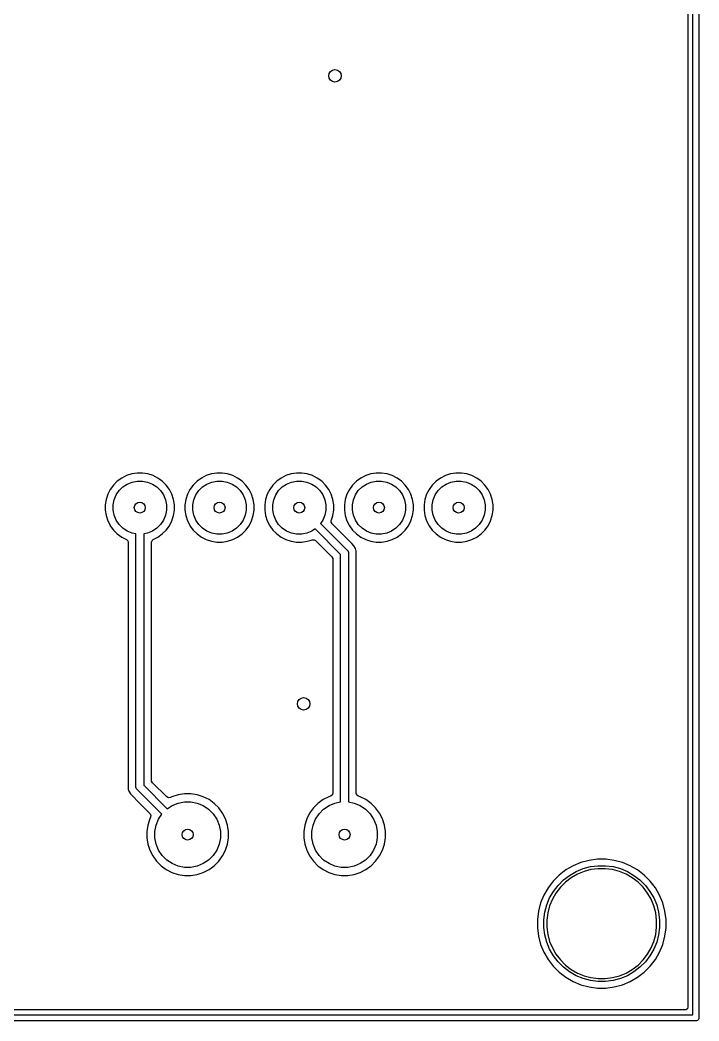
# Model space of a CAD drawing. Extents: x 0 to 130, y -140 to 0.
# Drawn here: x 108.46 to 130.1, y -140.1 to -108.22 of the extents above; entities that cross this region are included whole.
import ezdxf

# ---------------------------------------------------------------- set-up
doc = ezdxf.new("R2010")
doc.units = 0
doc.layers.add('BLACK', color=7, linetype='CONTINUOUS')

msp = doc.modelspace()

# ---------------------------------------------------------------- linework, layer by layer
at = {"layer": 'BLACK', "linetype": 'CONTINUOUS'}
for p, q in [((130.1, 0), (130.1, -140)), ((129.9, -139.9), (129.9, -0.1)), ((129.7495, -0.3495), (129.7495, -139.6505)), ((112.022293, -122.676598), (111.857561, -122.730123)), ((112.022297, -122.676597), (112.022293, -122.676598)), ((112.193386, -122.6495), (112.022297, -122.676597)), ((112.193389, -122.6495), (112.193386, -122.6495)), ((112.366611, -122.6495), (112.193389, -122.6495)), ((112.366614, -122.6495), (112.366611, -122.6495)), ((112.537702, -122.676597), (112.366614, -122.6495)), ((112.537706, -122.676598), (112.537702, -122.676597)), ((112.702438, -122.730123), (112.537706, -122.676598)), ((114.562293, -122.676598), (114.397561, -122.730123)), ((114.562297, -122.676597), (114.562293, -122.676598)), ((114.733386, -122.6495), (114.562297, -122.676597)), ((114.733389, -122.6495), (114.733386, -122.6495)), ((114.906611, -122.6495), (114.733389, -122.6495)), ((114.906614, -122.6495), (114.906611, -122.6495)), ((115.077702, -122.676597), (114.906614, -122.6495)), ((115.077706, -122.676598), (115.077702, -122.676597)), ((115.242438, -122.730123), (115.077706, -122.676598)), ((117.102293, -122.676598), (116.937561, -122.730123)), ((117.102297, -122.676597), (117.102293, -122.676598)), ((117.273386, -122.6495), (117.102297, -122.676597)), ((117.273389, -122.6495), (117.273386, -122.6495)), ((117.446611, -122.6495), (117.273389, -122.6495)), ((117.446614, -122.6495), (117.446611, -122.6495)), ((117.617702, -122.676597), (117.446614, -122.6495)), ((117.617706, -122.676598), (117.617702, -122.676597)), ((117.782438, -122.730123), (117.617706, -122.676598)), ((119.642293, -122.676598), (119.477561, -122.730123)), ((119.642297, -122.676597), (119.642293, -122.676598)), ((119.813386, -122.6495), (119.642297, -122.676597)), ((119.813389, -122.6495), (119.813386, -122.6495)), ((119.986611, -122.6495), (119.813389, -122.6495)), ((119.986614, -122.6495), (119.986611, -122.6495)), ((120.157702, -122.676597), (119.986614, -122.6495)), ((120.157706, -122.676598), (120.157702, -122.676597)), ((120.322438, -122.730123), (120.157706, -122.676598)), ((122.182293, -122.676598), (122.017561, -122.730123)), ((122.182297, -122.676597), (122.182293, -122.676598)), ((122.353386, -122.6495), (122.182297, -122.676597)), ((122.353389, -122.6495), (122.353386, -122.6495)), ((122.526611, -122.6495), (122.353389, -122.6495)), ((122.526614, -122.6495), (122.526611, -122.6495)), ((122.697702, -122.676597), (122.526614, -122.6495)), ((122.697706, -122.676598), (122.697702, -122.676597)), ((122.862438, -122.730123), (122.697706, -122.676598)), ((111.440585, -123.033073), (111.338766, -123.173214)), ((111.563073, -122.910585), (111.440585, -123.033073)), ((111.703214, -122.808766), (111.563073, -122.910585)), ((111.857558, -122.730125), (111.703214, -122.808766)), ((111.740766, -123.092941), (111.879313, -123.000367)), ((111.857561, -122.730123), (111.857558, -122.730125)), ((111.879313, -123.000367), (112.033258, -122.936601)), ((112.033258, -122.936601), (112.196685, -122.904093)), ((112.196685, -122.904093), (112.363315, -122.904093)), ((112.363315, -122.904093), (112.526742, -122.936601)), ((112.526742, -122.936601), (112.680687, -123.000367)), ((112.680687, -123.000367), (112.819234, -123.092941)), ((112.702441, -122.730125), (112.702438, -122.730123)), ((112.856785, -122.808766), (112.702441, -122.730125)), ((112.856787, -122.808767), (112.856785, -122.808766)), ((112.856788, -122.808768), (112.856787, -122.808767)), ((112.996928, -122.910586), (112.856788, -122.808768)), ((113.119414, -123.033072), (112.996928, -122.910586)), ((113.221232, -123.173212), (113.119414, -123.033072)), ((113.980585, -123.033073), (113.878766, -123.173214)), ((114.103073, -122.910585), (113.980585, -123.033073)), ((114.243214, -122.808766), (114.103073, -122.910585)), ((114.397558, -122.730125), (114.243214, -122.808766)), ((114.280766, -123.092941), (114.419313, -123.000367)), ((114.397561, -122.730123), (114.397558, -122.730125)), ((114.419313, -123.000367), (114.573258, -122.936601)), ((114.573258, -122.936601), (114.736685, -122.904093)), ((114.736685, -122.904093), (114.903315, -122.904093)), ((114.903315, -122.904093), (115.066742, -122.936601)), ((115.066742, -122.936601), (115.220687, -123.000367)), ((115.220687, -123.000367), (115.359234, -123.092941)), ((115.242441, -122.730125), (115.242438, -122.730123)), ((115.396785, -122.808766), (115.242441, -122.730125)), ((115.396787, -122.808767), (115.396785, -122.808766)), ((115.396788, -122.808768), (115.396787, -122.808767)), ((115.536928, -122.910586), (115.396788, -122.808768)), ((115.659414, -123.033072), (115.536928, -122.910586)), ((115.761232, -123.173212), (115.659414, -123.033072)), ((116.520585, -123.033073), (116.418766, -123.173214)), ((116.643073, -122.910585), (116.520585, -123.033073)), ((116.783214, -122.808766), (116.643073, -122.910585)), ((116.937558, -122.730125), (116.783214, -122.808766)), ((116.820766, -123.092941), (116.959313, -123.000367)), ((116.937561, -122.730123), (116.937558, -122.730125)), ((116.959313, -123.000367), (117.113258, -122.936601)), ((117.113258, -122.936601), (117.276685, -122.904093)), ((117.276685, -122.904093), (117.443315, -122.904093)), ((117.443315, -122.904093), (117.606742, -122.936601)), ((117.606742, -122.936601), (117.760687, -123.000367)), ((117.760687, -123.000367), (117.899234, -123.092941)), ((117.782441, -122.730125), (117.782438, -122.730123)), ((117.936785, -122.808766), (117.782441, -122.730125)), ((117.936787, -122.808767), (117.936785, -122.808766)), ((117.936788, -122.808768), (117.936787, -122.808767)), ((118.076928, -122.910586), (117.936788, -122.808768)), ((118.199414, -123.033072), (118.076928, -122.910586)), ((118.301232, -123.173212), (118.199414, -123.033072)), ((119.060585, -123.033073), (118.958766, -123.173214)), ((119.183073, -122.910585), (119.060585, -123.033073)), ((119.323214, -122.808766), (119.183073, -122.910585)), ((119.477558, -122.730125), (119.323214, -122.808766)), ((119.360766, -123.092941), (119.499313, -123.000367)), ((119.477561, -122.730123), (119.477558, -122.730125)), ((119.499313, -123.000367), (119.653258, -122.936601)), ((119.653258, -122.936601), (119.816685, -122.904093)), ((119.816685, -122.904093), (119.983315, -122.904093)), ((119.983315, -122.904093), (120.146742, -122.936601)), ((120.146742, -122.936601), (120.300687, -123.000367)), ((120.300687, -123.000367), (120.439234, -123.092941)), ((120.322441, -122.730125), (120.322438, -122.730123)), ((120.476785, -122.808766), (120.322441, -122.730125)), ((120.476787, -122.808767), (120.476785, -122.808766)), ((120.476788, -122.808768), (120.476787, -122.808767)), ((120.616928, -122.910586), (120.476788, -122.808768)), ((120.739414, -123.033072), (120.616928, -122.910586)), ((120.841232, -123.173212), (120.739414, -123.033072)), ((121.600585, -123.033073), (121.498766, -123.173214)), ((121.723073, -122.910585), (121.600585, -123.033073)), ((121.863214, -122.808766), (121.723073, -122.910585)), ((122.017558, -122.730125), (121.863214, -122.808766)), ((121.900766, -123.092941), (122.039313, -123.000367)), ((122.017561, -122.730123), (122.017558, -122.730125)), ((122.039313, -123.000367), (122.193258, -122.936601)), ((122.193258, -122.936601), (122.356685, -122.904093)), ((122.356685, -122.904093), (122.523315, -122.904093)), ((122.523315, -122.904093), (122.686742, -122.936601)), ((122.686742, -122.936601), (122.840687, -123.000367)), ((122.840687, -123.000367), (122.979234, -123.092941)), ((122.862441, -122.730125), (122.862438, -122.730123)), ((123.016785, -122.808766), (122.862441, -122.730125)), ((123.016787, -122.808767), (123.016785, -122.808766)), ((123.016788, -122.808768), (123.016787, -122.808767)), ((123.156928, -122.910586), (123.016788, -122.808768)), ((123.279414, -123.033072), (123.156928, -122.910586)), ((123.381232, -123.173212), (123.279414, -123.033072)), ((111.260123, -123.327561), (111.206598, -123.492293)), ((111.260125, -123.327558), (111.260123, -123.327561)), ((111.338766, -123.173214), (111.260125, -123.327558)), ((111.466601, -123.503258), (111.530367, -123.349313)), ((111.530367, -123.349313), (111.622941, -123.210766)), ((111.622941, -123.210766), (111.740766, -123.092941)), ((112.819234, -123.092941), (112.937059, -123.210766)), ((112.937059, -123.210766), (113.029633, -123.349313)), ((113.029633, -123.349313), (113.093399, -123.503258)), ((113.299873, -123.327555), (113.221232, -123.173212)), ((113.299873, -123.327557), (113.299873, -123.327555)), ((113.299874, -123.327558), (113.299873, -123.327557)), ((113.299876, -123.327561), (113.299874, -123.327558)), ((113.353401, -123.492293), (113.299876, -123.327561)), ((113.800123, -123.327561), (113.746598, -123.492293)), ((113.800125, -123.327558), (113.800123, -123.327561)), ((113.878766, -123.173214), (113.800125, -123.327558)), ((114.006601, -123.503258), (114.070367, -123.349313)), ((114.070367, -123.349313), (114.162941, -123.210766)), ((114.162941, -123.210766), (114.280766, -123.092941)), ((115.359234, -123.092941), (115.477059, -123.210766)), ((115.477059, -123.210766), (115.569633, -123.349313)), ((115.569633, -123.349313), (115.633399, -123.503258)), ((115.839873, -123.327555), (115.761232, -123.173212)), ((115.839873, -123.327557), (115.839873, -123.327555)), ((115.839874, -123.327558), (115.839873, -123.327557)), ((115.839876, -123.327561), (115.839874, -123.327558)), ((115.893401, -123.492293), (115.839876, -123.327561)), ((116.340123, -123.327561), (116.286598, -123.492293)), ((116.340125, -123.327558), (116.340123, -123.327561)), ((116.418766, -123.173214), (116.340125, -123.327558)), ((116.546601, -123.503258), (116.610367, -123.349313)), ((116.610367, -123.349313), (116.702941, -123.210766)), ((116.702941, -123.210766), (116.820766, -123.092941)), ((117.899234, -123.092941), (118.017059, -123.210766)), ((118.017059, -123.210766), (118.109633, -123.349313)), ((118.109633, -123.349313), (118.173399, -123.503258)), ((118.379873, -123.327555), (118.301232, -123.173212)), ((118.379873, -123.327557), (118.379873, -123.327555)), ((118.379874, -123.327558), (118.379873, -123.327557)), ((118.379876, -123.327561), (118.379874, -123.327558)), ((118.433401, -123.492293), (118.379876, -123.327561)), ((118.880123, -123.327561), (118.826598, -123.492293)), ((118.880125, -123.327558), (118.880123, -123.327561)), ((118.958766, -123.173214), (118.880125, -123.327558)), ((119.086601, -123.503258), (119.150367, -123.349313)), ((119.150367, -123.349313), (119.242941, -123.210766)), ((119.242941, -123.210766), (119.360766, -123.092941)), ((120.439234, -123.092941), (120.557059, -123.210766)), ((120.557059, -123.210766), (120.649633, -123.349313)), ((120.649633, -123.349313), (120.713399, -123.503258)), ((120.919873, -123.327555), (120.841232, -123.173212)), ((120.919873, -123.327557), (120.919873, -123.327555)), ((120.919874, -123.327558), (120.919873, -123.327557)), ((120.919876, -123.327561), (120.919874, -123.327558)), ((120.973401, -123.492293), (120.919876, -123.327561)), ((121.420123, -123.327561), (121.366598, -123.492293)), ((121.420125, -123.327558), (121.420123, -123.327561)), ((121.498766, -123.173214), (121.420125, -123.327558)), ((121.626601, -123.503258), (121.690367, -123.349313)), ((121.690367, -123.349313), (121.782941, -123.210766)), ((121.782941, -123.210766), (121.900766, -123.092941)), ((122.979234, -123.092941), (123.097059, -123.210766)), ((123.097059, -123.210766), (123.189633, -123.349313)), ((123.189633, -123.349313), (123.253399, -123.503258)), ((123.459873, -123.327555), (123.381232, -123.173212)), ((123.459873, -123.327557), (123.459873, -123.327555)), ((123.459874, -123.327558), (123.459873, -123.327557)), ((123.459876, -123.327561), (123.459874, -123.327558)), ((123.513401, -123.492293), (123.459876, -123.327561)), ((111.206597, -123.492297), (111.1795, -123.663385)), ((111.1795, -123.663385), (111.1795, -123.836614)), ((111.206598, -123.492293), (111.206597, -123.492297)), ((111.434093, -123.666685), (111.466601, -123.503258)), ((111.434093, -123.833315), (111.434093, -123.666685)), ((113.093399, -123.503258), (113.125907, -123.666685)), ((113.125907, -123.666685), (113.125907, -123.833315)), ((113.353402, -123.492297), (113.353401, -123.492293)), ((113.3805, -123.663385), (113.353402, -123.492297)), ((113.3805, -123.836614), (113.3805, -123.663385)), ((113.746597, -123.492297), (113.7195, -123.663385)), ((113.7195, -123.663385), (113.7195, -123.836614)), ((113.746598, -123.492293), (113.746597, -123.492297)), ((113.974093, -123.666685), (114.006601, -123.503258)), ((113.974093, -123.833315), (113.974093, -123.666685)), ((115.633399, -123.503258), (115.665907, -123.666685)), ((115.665907, -123.666685), (115.665907, -123.833315)), ((115.893402, -123.492297), (115.893401, -123.492293)), ((115.9205, -123.663385), (115.893402, -123.492297)), ((115.9205, -123.836614), (115.9205, -123.663385)), ((116.286597, -123.492297), (116.2595, -123.663385)), ((116.2595, -123.663385), (116.2595, -123.836614)), ((116.286598, -123.492293), (116.286597, -123.492297)), ((116.514093, -123.666685), (116.546601, -123.503258)), ((116.514093, -123.833315), (116.514093, -123.666685)), ((118.173399, -123.503258), (118.205907, -123.666685)), ((118.205907, -123.666685), (118.205907, -123.833315)), ((118.433402, -123.492297), (118.433401, -123.492293)), ((118.4605, -123.663385), (118.433402, -123.492297)), ((118.4605, -123.836614), (118.4605, -123.663385)), ((118.826597, -123.492297), (118.7995, -123.663385)), ((118.7995, -123.663385), (118.7995, -123.836614)), ((118.826598, -123.492293), (118.826597, -123.492297)), ((119.054093, -123.666685), (119.086601, -123.503258)), ((119.054093, -123.833315), (119.054093, -123.666685)), ((120.713399, -123.503258), (120.745907, -123.666685)), ((120.745907, -123.666685), (120.745907, -123.833315)), ((120.973402, -123.492297), (120.973401, -123.492293)), ((121.0005, -123.663385), (120.973402, -123.492297)), ((121.0005, -123.836614), (121.0005, -123.663385)), ((121.366597, -123.492297), (121.3395, -123.663385)), ((121.3395, -123.663385), (121.3395, -123.836614)), ((121.366598, -123.492293), (121.366597, -123.492297)), ((121.594093, -123.666685), (121.626601, -123.503258)), ((121.594093, -123.833315), (121.594093, -123.666685)), ((123.253399, -123.503258), (123.285907, -123.666685)), ((123.285907, -123.666685), (123.285907, -123.833315)), ((123.513402, -123.492297), (123.513401, -123.492293)), ((123.5405, -123.663385), (123.513402, -123.492297)), ((123.5405, -123.836614), (123.5405, -123.663385)), ((111.1795, -123.836614), (111.206597, -124.007702)), ((111.466601, -123.996742), (111.434093, -123.833315)), ((111.530367, -124.150687), (111.466601, -123.996742)), ((113.093399, -123.996742), (113.029633, -124.150687)), ((113.125907, -123.833315), (113.093399, -123.996742)), ((113.353402, -124.007702), (113.3805, -123.836614)), ((113.7195, -123.836614), (113.746597, -124.007702)), ((114.006601, -123.996742), (113.974093, -123.833315)), ((114.070367, -124.150687), (114.006601, -123.996742)), ((115.633399, -123.996742), (115.569633, -124.150687)), ((115.665907, -123.833315), (115.633399, -123.996742)), ((115.893402, -124.007702), (115.9205, -123.836614)), ((116.2595, -123.836614), (116.286597, -124.007702)), ((116.546601, -123.996742), (116.514093, -123.833315)), ((116.610367, -124.150687), (116.546601, -123.996742)), ((118.173399, -123.996742), (118.109633, -124.150687)), ((118.205907, -123.833315), (118.173399, -123.996742)), ((118.433402, -124.007702), (118.4605, -123.836614)), ((118.7995, -123.836614), (118.826597, -124.007702)), ((119.086601, -123.996742), (119.054093, -123.833315)), ((119.150367, -124.150687), (119.086601, -123.996742)), ((120.713399, -123.996742), (120.649633, -124.150687)), ((120.745907, -123.833315), (120.713399, -123.996742)), ((120.973402, -124.007702), (121.0005, -123.836614)), ((121.3395, -123.836614), (121.366597, -124.007702)), ((121.626601, -123.996742), (121.594093, -123.833315)), ((121.690367, -124.150687), (121.626601, -123.996742)), ((123.253399, -123.996742), (123.189633, -124.150687)), ((123.285907, -123.833315), (123.253399, -123.996742)), ((123.513402, -124.007702), (123.5405, -123.836614)), ((111.206597, -124.007702), (111.206598, -124.007706)), ((111.206598, -124.007706), (111.260123, -124.172438)), ((111.260123, -124.172438), (111.260125, -124.172441)), ((111.260125, -124.172441), (111.332779, -124.315035)), ((111.332779, -124.315035), (111.338768, -124.326788)), ((111.622941, -124.289234), (111.530367, -124.150687)), ((111.740766, -124.407059), (111.622941, -124.289234)), ((112.937059, -124.289234), (112.819234, -124.407059)), ((113.029633, -124.150687), (112.937059, -124.289234)), ((113.221232, -124.326788), (113.299873, -124.172445)), ((113.299873, -124.172445), (113.299874, -124.17244)), ((113.299874, -124.17244), (113.299876, -124.172438)), ((113.299876, -124.172438), (113.353401, -124.007706)), ((113.353401, -124.007706), (113.353402, -124.007702)), ((113.746597, -124.007702), (113.746598, -124.007706)), ((113.746598, -124.007706), (113.800123, -124.172438)), ((113.800123, -124.172438), (113.800125, -124.172441)), ((113.800125, -124.172441), (113.872779, -124.315035)), ((113.872779, -124.315035), (113.878768, -124.326788)), ((114.162941, -124.289234), (114.070367, -124.150687)), ((114.280766, -124.407059), (114.162941, -124.289234)), ((115.477059, -124.289234), (115.359234, -124.407059)), ((115.569633, -124.150687), (115.477059, -124.289234)), ((115.761232, -124.326788), (115.839873, -124.172445)), ((115.839873, -124.172445), (115.839874, -124.17244)), ((115.839874, -124.17244), (115.839876, -124.172438)), ((115.839876, -124.172438), (115.893401, -124.007706)), ((115.893401, -124.007706), (115.893402, -124.007702)), ((116.286597, -124.007702), (116.286598, -124.007706)), ((116.286598, -124.007706), (116.340123, -124.172438)), ((116.340123, -124.172438), (116.340125, -124.172441)), ((116.340125, -124.172441), (116.412779, -124.315035)), ((116.412779, -124.315035), (116.418768, -124.326788)), ((116.702941, -124.289234), (116.610367, -124.150687)), ((116.820766, -124.407059), (116.702941, -124.289234)), ((118.109633, -124.150687), (118.040671, -124.253895)), ((118.040671, -124.253895), (118.892388, -125.105611)), ((118.378712, -124.210935), (118.382339, -124.164854)), ((118.406489, -124.265452), (118.378712, -124.210935)), ((118.382339, -124.164854), (118.390677, -124.139195)), ((118.390677, -124.139195), (118.431424, -124.013788)), ((119.034562, -124.893525), (118.406489, -124.265452)), ((118.431424, -124.013788), (118.433402, -124.007702)), ((118.826597, -124.007702), (118.826598, -124.007706)), ((118.826598, -124.007706), (118.880123, -124.172438)), ((118.880123, -124.172438), (118.880125, -124.172441)), ((118.880125, -124.172441), (118.952779, -124.315035)), ((118.952779, -124.315035), (118.958768, -124.326788)), ((119.242941, -124.289234), (119.150367, -124.150687)), ((119.360766, -124.407059), (119.242941, -124.289234)), ((120.557059, -124.289234), (120.439234, -124.407059)), ((120.649633, -124.150687), (120.557059, -124.289234)), ((120.841232, -124.326788), (120.919873, -124.172445)), ((120.919873, -124.172445), (120.919874, -124.17244)), ((120.919874, -124.17244), (120.919876, -124.172438)), ((120.919876, -124.172438), (120.973401, -124.007706)), ((120.973401, -124.007706), (120.973402, -124.007702)), ((121.366597, -124.007702), (121.366598, -124.007706)), ((121.366598, -124.007706), (121.420123, -124.172438)), ((121.420123, -124.172438), (121.420125, -124.172441)), ((121.420125, -124.172441), (121.492779, -124.315035)), ((121.492779, -124.315035), (121.498768, -124.326788)), ((121.782941, -124.289234), (121.690367, -124.150687)), ((121.900766, -124.407059), (121.782941, -124.289234)), ((123.097059, -124.289234), (122.979234, -124.407059)), ((123.189633, -124.150687), (123.097059, -124.289234)), ((123.381232, -124.326788), (123.459873, -124.172445)), ((123.459873, -124.172445), (123.459874, -124.17244)), ((123.459874, -124.17244), (123.459876, -124.172438)), ((123.459876, -124.172438), (123.513401, -124.007706)), ((123.513401, -124.007706), (123.513402, -124.007702)), ((111.338768, -124.326788), (111.440586, -124.466928)), ((111.440586, -124.466928), (111.563072, -124.589414)), ((111.563072, -124.589414), (111.630442, -124.638361)), ((111.879313, -124.499633), (111.740766, -124.407059)), ((112.033258, -124.563399), (111.879313, -124.499633)), ((112.155, -124.587615), (112.033258, -124.563399)), ((112.155, -132.64), (112.155, -124.587615)), ((112.526742, -124.563399), (112.405, -124.587615)), ((112.405, -124.587615), (112.405, -132.588223)), ((112.680687, -124.499633), (112.526742, -124.563399)), ((112.819234, -124.407059), (112.680687, -124.499633)), ((112.856788, -124.691232), (112.996928, -124.589414)), ((112.996928, -124.589414), (113.119414, -124.466928)), ((113.119414, -124.466928), (113.221232, -124.326788)), ((113.878768, -124.326788), (113.980586, -124.466928)), ((113.980586, -124.466928), (114.103072, -124.589414)), ((114.103072, -124.589414), (114.243212, -124.691232)), ((114.419313, -124.499633), (114.280766, -124.407059)), ((114.573258, -124.563399), (114.419313, -124.499633)), ((114.736685, -124.595907), (114.573258, -124.563399)), ((114.903315, -124.595907), (114.736685, -124.595907)), ((115.066742, -124.563399), (114.903315, -124.595907)), ((115.220687, -124.499633), (115.066742, -124.563399)), ((115.359234, -124.407059), (115.220687, -124.499633)), ((115.396788, -124.691232), (115.536928, -124.589414)), ((115.536928, -124.589414), (115.659414, -124.466928)), ((115.659414, -124.466928), (115.761232, -124.326788)), ((116.418768, -124.326788), (116.520586, -124.466928)), ((116.520586, -124.466928), (116.643072, -124.589414)), ((116.643072, -124.589414), (116.783212, -124.691232)), ((116.959313, -124.499633), (116.820766, -124.407059)), ((117.113258, -124.563399), (116.959313, -124.499633)), ((117.276685, -124.595907), (117.113258, -124.563399)), ((117.443315, -124.595907), (117.276685, -124.595907)), ((117.606742, -124.563399), (117.443315, -124.595907)), ((117.760687, -124.499633), (117.606742, -124.563399)), ((117.863895, -124.430671), (117.760687, -124.499633)), ((118.679, -125.245776), (117.863895, -124.430671)), ((118.958768, -124.326788), (119.060586, -124.466928)), ((119.060586, -124.466928), (119.183072, -124.589414)), ((119.183072, -124.589414), (119.323212, -124.691232)), ((119.499313, -124.499633), (119.360766, -124.407059)), ((119.653258, -124.563399), (119.499313, -124.499633)), ((119.816685, -124.595907), (119.653258, -124.563399)), ((119.983315, -124.595907), (119.816685, -124.595907)), ((120.146742, -124.563399), (119.983315, -124.595907)), ((120.300687, -124.499633), (120.146742, -124.563399)), ((120.439234, -124.407059), (120.300687, -124.499633)), ((120.476788, -124.691232), (120.616928, -124.589414)), ((120.616928, -124.589414), (120.739414, -124.466928)), ((120.739414, -124.466928), (120.841232, -124.326788)), ((121.498768, -124.326788), (121.600586, -124.466928)), ((121.600586, -124.466928), (121.723072, -124.589414)), ((121.723072, -124.589414), (121.863212, -124.691232)), ((122.039313, -124.499633), (121.900766, -124.407059)), ((122.193258, -124.563399), (122.039313, -124.499633)), ((122.356685, -124.595907), (122.193258, -124.563399)), ((122.523315, -124.595907), (122.356685, -124.595907)), ((122.686742, -124.563399), (122.523315, -124.595907)), ((122.840687, -124.499633), (122.686742, -124.563399)), ((122.979234, -124.407059), (122.840687, -124.499633)), ((123.016788, -124.691232), (123.156928, -124.589414)), ((123.156928, -124.589414), (123.279414, -124.466928)), ((123.279414, -124.466928), (123.381232, -124.326788)), ((111.630442, -124.638361), (111.703213, -124.691233)), ((111.703213, -124.691233), (111.793916, -124.737447)), ((111.793916, -124.737447), (111.850445, -124.76625)), ((111.850445, -124.76625), (111.893709, -124.809514)), ((111.893709, -124.809514), (111.9045, -124.85446)), ((111.9045, -124.85446), (111.9045, -132.689435)), ((112.6555, -124.85446), (112.674407, -124.796269)), ((112.6555, -132.443455), (112.6555, -124.85446)), ((112.674407, -124.796269), (112.709554, -124.76625)), ((112.709554, -124.76625), (112.856788, -124.691232)), ((114.243212, -124.691232), (114.397555, -124.769873)), ((114.397555, -124.769873), (114.397557, -124.769873)), ((114.397557, -124.769873), (114.397558, -124.769874)), ((114.397558, -124.769874), (114.397561, -124.769876)), ((114.397561, -124.769876), (114.562293, -124.823401)), ((114.562293, -124.823401), (114.562297, -124.823402)), ((114.562297, -124.823402), (114.733386, -124.8505)), ((114.733386, -124.8505), (114.733389, -124.8505)), ((114.733389, -124.8505), (114.906614, -124.8505)), ((114.906614, -124.8505), (115.077702, -124.823402)), ((115.077702, -124.823402), (115.077706, -124.823401)), ((115.077706, -124.823401), (115.242438, -124.769876)), ((115.242438, -124.769876), (115.24244, -124.769874)), ((115.24244, -124.769874), (115.242445, -124.769873)), ((115.242445, -124.769873), (115.396788, -124.691232)), ((116.783212, -124.691232), (116.937555, -124.769873)), ((116.937555, -124.769873), (116.937557, -124.769873)), ((116.937557, -124.769873), (116.937558, -124.769874)), ((116.937558, -124.769874), (116.937561, -124.769876)), ((116.937561, -124.769876), (117.102293, -124.823401)), ((117.102293, -124.823401), (117.102297, -124.823402)), ((117.102297, -124.823402), (117.273386, -124.8505)), ((117.273386, -124.8505), (117.273389, -124.8505)), ((117.273389, -124.8505), (117.446614, -124.8505)), ((117.446614, -124.8505), (117.617702, -124.823402)), ((117.617702, -124.823402), (117.735501, -124.785126)), ((117.735501, -124.785126), (117.774855, -124.772338)), ((117.774855, -124.772338), (117.83604, -124.772338)), ((117.83604, -124.772338), (117.875452, -124.796489)), ((117.875452, -124.796489), (118.399504, -125.320541)), ((119.104475, -124.963438), (119.034562, -124.893524)), ((119.034562, -124.893524), (119.034562, -124.893525)), ((119.323212, -124.691232), (119.477555, -124.769873)), ((119.477555, -124.769873), (119.477557, -124.769873)), ((119.477557, -124.769873), (119.477558, -124.769874)), ((119.477558, -124.769874), (119.477561, -124.769876)), ((119.477561, -124.769876), (119.642293, -124.823401)), ((119.642293, -124.823401), (119.642297, -124.823402)), ((119.642297, -124.823402), (119.813386, -124.8505)), ((119.813386, -124.8505), (119.813389, -124.8505)), ((119.813389, -124.8505), (119.986614, -124.8505)), ((119.986614, -124.8505), (120.157702, -124.823402)), ((120.157702, -124.823402), (120.157706, -124.823401)), ((120.157706, -124.823401), (120.322438, -124.769876)), ((120.322438, -124.769876), (120.32244, -124.769874)), ((120.32244, -124.769874), (120.322445, -124.769873)), ((120.322445, -124.769873), (120.476788, -124.691232)), ((121.863212, -124.691232), (122.017555, -124.769873)), ((122.017555, -124.769873), (122.017557, -124.769873)), ((122.017557, -124.769873), (122.017558, -124.769874)), ((122.017558, -124.769874), (122.017561, -124.769876)), ((122.017561, -124.769876), (122.182293, -124.823401)), ((122.182293, -124.823401), (122.182297, -124.823402)), ((122.182297, -124.823402), (122.353386, -124.8505)), ((122.353386, -124.8505), (122.353389, -124.8505)), ((122.353389, -124.8505), (122.526614, -124.8505)), ((122.526614, -124.8505), (122.697702, -124.823402)), ((122.697702, -124.823402), (122.697706, -124.823401)), ((122.697706, -124.823401), (122.862438, -124.769876)), ((122.862438, -124.769876), (122.86244, -124.769874)), ((122.86244, -124.769874), (122.862445, -124.769873)), ((122.862445, -124.769873), (123.016788, -124.691232)), ((118.679, -133.123448), (118.679, -125.245776)), ((118.892388, -125.105611), (118.907933, -125.124553)), ((118.907933, -125.124553), (118.907934, -125.124554)), ((118.907934, -125.124554), (118.915696, -125.143293)), ((118.915696, -125.143293), (118.920237, -125.154258)), ((118.920237, -125.154258), (118.926598, -125.169614)), ((118.926598, -125.169614), (118.929, -125.194)), ((118.929, -125.194), (118.929, -133.123448)), ((119.153908, -125.049057), (119.104475, -124.963438)), ((119.153908, -125.049059), (119.153908, -125.049057)), ((119.15391, -125.049062), (119.153908, -125.049059)), ((119.179159, -125.143293), (119.15391, -125.049062)), ((119.1795, -125.144566), (119.179159, -125.143293)), ((119.1795, -132.846652), (119.1795, -125.144566)), ((118.399504, -125.320541), (118.427281, -125.375058)), ((118.427281, -125.375058), (118.4285, -125.390545)), ((118.4285, -125.390545), (118.4285, -132.846652)), ((112.405, -132.588223), (113.156607, -133.33983)), ((112.656719, -132.458942), (112.6555, -132.443455)), ((112.684496, -132.513459), (112.656719, -132.458942)), ((113.138013, -132.966976), (112.684496, -132.513459)), ((111.9045, -132.689435), (111.910654, -132.712402)), ((111.910654, -132.712402), (111.93009, -132.784939)), ((111.93009, -132.784939), (111.978862, -132.869415)), ((111.978862, -132.869415), (111.979523, -132.870558)), ((111.979523, -132.870558), (111.979523, -132.870559)), ((111.979523, -132.870559), (111.979524, -132.87056)), ((111.979524, -132.87056), (111.979526, -132.870563)), ((111.979526, -132.870563), (112.293467, -133.184504)), ((112.157402, -132.664386), (112.155, -132.64)), ((112.157402, -132.664387), (112.157402, -132.664386)), ((112.161632, -132.674598), (112.157402, -132.664387)), ((112.176066, -132.709446), (112.161632, -132.674598)), ((112.176071, -132.709451), (112.176066, -132.709446)), ((112.191612, -132.728388), (112.176071, -132.709451)), ((112.97983, -133.516607), (112.191612, -132.728388)), ((113.49947, -132.895521), (113.304777, -132.958781)), ((113.701645, -132.8635), (113.49947, -132.895521)), ((113.701648, -132.8635), (113.701645, -132.8635)), ((113.906352, -132.8635), (113.701648, -132.8635)), ((113.906355, -132.8635), (113.906352, -132.8635)), ((114.108529, -132.895521), (113.906355, -132.8635)), ((114.303219, -132.95878), (114.108529, -132.895521)), ((118.409593, -132.904843), (118.360094, -132.940806)), ((118.4285, -132.846652), (118.409593, -132.904843)), ((119.198406, -132.904841), (119.1795, -132.846652)), ((119.247906, -132.940806), (119.198406, -132.904841)), ((112.293467, -133.184504), (112.606976, -133.498013)), ((113.192528, -132.994753), (113.138013, -132.966976)), ((113.156607, -133.33983), (113.309033, -133.237983)), ((113.252961, -132.985182), (113.192528, -132.994753)), ((113.304777, -132.958781), (113.252961, -132.985182)), ((113.309033, -133.237983), (113.499201, -133.159213)), ((113.499201, -133.159213), (113.701082, -133.119056)), ((113.701082, -133.119056), (113.906918, -133.119056)), ((113.906918, -133.119056), (114.108799, -133.159213)), ((114.108799, -133.159213), (114.298967, -133.237983)), ((114.298967, -133.237983), (114.470113, -133.352339)), ((114.485609, -133.051712), (114.303219, -132.95878)), ((114.485613, -133.051714), (114.485609, -133.051712)), ((114.651213, -133.172029), (114.485613, -133.051714)), ((114.651215, -133.172031), (114.651213, -133.172029)), ((114.651219, -133.172034), (114.651215, -133.172031)), ((114.795966, -133.316781), (114.651219, -133.172034)), ((117.956786, -133.172029), (117.812029, -133.316786)), ((118.122386, -133.051714), (117.956786, -133.172029)), ((118.12239, -133.051712), (118.122386, -133.051714)), ((118.304784, -132.958778), (118.12239, -133.051712)), ((118.137887, -133.352339), (118.309033, -133.237983)), ((118.360094, -132.940806), (118.304784, -132.958778)), ((118.309033, -133.237983), (118.499201, -133.159213)), ((118.499201, -133.159213), (118.679, -133.123448)), ((118.929, -133.123448), (119.108799, -133.159213)), ((119.108799, -133.159213), (119.298967, -133.237983)), ((119.303215, -132.958778), (119.247906, -132.940806)), ((119.298967, -133.237983), (119.470113, -133.352339)), ((119.485609, -133.051712), (119.303215, -132.958778)), ((119.485613, -133.051714), (119.485609, -133.051712)), ((119.651213, -133.172029), (119.485613, -133.051714)), ((119.651215, -133.172031), (119.651213, -133.172029)), ((119.651219, -133.172034), (119.651215, -133.172031)), ((119.795966, -133.316781), (119.651219, -133.172034)), ((112.606976, -133.498013), (112.634753, -133.55253)), ((112.634753, -133.55253), (112.625182, -133.612961)), ((112.877983, -133.669033), (112.97983, -133.516607)), ((114.470113, -133.352339), (114.615661, -133.497887)), ((114.615661, -133.497887), (114.730017, -133.669033)), ((114.795968, -133.316784), (114.795966, -133.316781)), ((114.79597, -133.316786), (114.795968, -133.316784)), ((114.916285, -133.482386), (114.79597, -133.316786)), ((114.916287, -133.48239), (114.916285, -133.482386)), ((115.00922, -133.664781), (114.916287, -133.48239)), ((117.691712, -133.48239), (117.59878, -133.66478)), ((117.691714, -133.482386), (117.691712, -133.48239)), ((117.812029, -133.316786), (117.691714, -133.482386)), ((117.877983, -133.669033), (117.992339, -133.497887)), ((117.992339, -133.497887), (118.137887, -133.352339)), ((119.470113, -133.352339), (119.615661, -133.497887)), ((119.615661, -133.497887), (119.730017, -133.669033)), ((119.795968, -133.316784), (119.795966, -133.316781)), ((119.79597, -133.316786), (119.795968, -133.316784)), ((119.916285, -133.482386), (119.79597, -133.316786)), ((119.916287, -133.48239), (119.916285, -133.482386)), ((120.00922, -133.664781), (119.916287, -133.48239)), ((112.535521, -133.85947), (112.5035, -134.061644)), ((112.598781, -133.664777), (112.535521, -133.85947)), ((112.625182, -133.612961), (112.598781, -133.664777)), ((112.759056, -134.061082), (112.799213, -133.859201)), ((112.799213, -133.859201), (112.877983, -133.669033)), ((114.730017, -133.669033), (114.808787, -133.859201)), ((114.808787, -133.859201), (114.848944, -134.061082)), ((115.072477, -133.859466), (115.00922, -133.664781)), ((115.072478, -133.85947), (115.072477, -133.859466)), ((115.1045, -134.061644), (115.072478, -133.85947)), ((117.535521, -133.85947), (117.5035, -134.061644)), ((117.59878, -133.66478), (117.535521, -133.85947)), ((117.759056, -134.061082), (117.799213, -133.859201)), ((117.799213, -133.859201), (117.877983, -133.669033)), ((119.730017, -133.669033), (119.808787, -133.859201)), ((119.808787, -133.859201), (119.848944, -134.061082)), ((120.072477, -133.859466), (120.00922, -133.664781)), ((120.072478, -133.85947), (120.072477, -133.859466)), ((120.1045, -134.061644), (120.072478, -133.85947)), ((112.5035, -134.061644), (112.5035, -134.266355)), ((112.759056, -134.266918), (112.759056, -134.061082)), ((114.848944, -134.061082), (114.848944, -134.266918)), ((115.1045, -134.266355), (115.1045, -134.061644)), ((117.5035, -134.061644), (117.5035, -134.266355)), ((117.759056, -134.266918), (117.759056, -134.061082)), ((119.848944, -134.061082), (119.848944, -134.266918)), ((120.1045, -134.266355), (120.1045, -134.061644)), ((112.5035, -134.266355), (112.535521, -134.468529)), ((112.535521, -134.468529), (112.59878, -134.663219)), ((112.799213, -134.468799), (112.759056, -134.266918)), ((112.877983, -134.658967), (112.799213, -134.468799)), ((114.808787, -134.468799), (114.730017, -134.658967)), ((114.848944, -134.266918), (114.808787, -134.468799)), ((115.00922, -134.663219), (115.072477, -134.468534)), ((115.072477, -134.468534), (115.072478, -134.468529)), ((115.072478, -134.468529), (115.1045, -134.266355)), ((117.5035, -134.266355), (117.535521, -134.468529)), ((117.535521, -134.468529), (117.59878, -134.663219)), ((117.799213, -134.468799), (117.759056, -134.266918)), ((117.877983, -134.658967), (117.799213, -134.468799)), ((119.808787, -134.468799), (119.730017, -134.658967)), ((119.848944, -134.266918), (119.808787, -134.468799)), ((120.00922, -134.663219), (120.072477, -134.468534)), ((120.072477, -134.468534), (120.072478, -134.468529)), ((120.072478, -134.468529), (120.1045, -134.266355)), ((112.59878, -134.663219), (112.691712, -134.845609)), ((112.992339, -134.830113), (112.877983, -134.658967)), ((113.137887, -134.975661), (112.992339, -134.830113)), ((114.615661, -134.830113), (114.470113, -134.975661)), ((114.730017, -134.658967), (114.615661, -134.830113)), ((114.916287, -134.84561), (115.00922, -134.663219)), ((117.59878, -134.663219), (117.691712, -134.845609)), ((117.992339, -134.830113), (117.877983, -134.658967)), ((118.137887, -134.975661), (117.992339, -134.830113)), ((119.615661, -134.830113), (119.470113, -134.975661)), ((119.730017, -134.658967), (119.615661, -134.830113)), ((119.916287, -134.84561), (120.00922, -134.663219)), ((112.691712, -134.845609), (112.691714, -134.845613)), ((112.691714, -134.845613), (112.812029, -135.011213)), ((112.812029, -135.011213), (112.812031, -135.011215)), ((112.812031, -135.011215), (112.812034, -135.011219)), ((112.812034, -135.011219), (112.956781, -135.155966)), ((112.956781, -135.155966), (112.956784, -135.155968)), ((112.956784, -135.155968), (112.956786, -135.15597)), ((112.956786, -135.15597), (113.122386, -135.276285)), ((113.309033, -135.090017), (113.137887, -134.975661)), ((113.499201, -135.168787), (113.309033, -135.090017)), ((114.298967, -135.090017), (114.108799, -135.168787)), ((114.470113, -134.975661), (114.298967, -135.090017)), ((114.604226, -135.190108), (114.651219, -135.155966)), ((114.651219, -135.155966), (114.795966, -135.011219)), ((114.795966, -135.011219), (114.916287, -134.84561)), ((117.691712, -134.845609), (117.691714, -134.845613)), ((117.691714, -134.845613), (117.812029, -135.011213)), ((117.812029, -135.011213), (117.812031, -135.011215)), ((117.812031, -135.011215), (117.812034, -135.011219)), ((117.812034, -135.011219), (117.956781, -135.155966)), ((117.956781, -135.155966), (117.956784, -135.155968)), ((117.956784, -135.155968), (117.956786, -135.15597)), ((117.956786, -135.15597), (118.122386, -135.276285)), ((118.309033, -135.090017), (118.137887, -134.975661)), ((118.499201, -135.168787), (118.309033, -135.090017)), ((119.298967, -135.090017), (119.108799, -135.168787)), ((119.470113, -134.975661), (119.298967, -135.090017)), ((119.604226, -135.190108), (119.651219, -135.155966)), ((119.651219, -135.155966), (119.795966, -135.011219)), ((119.795966, -135.011219), (119.916287, -134.84561)), ((126.339468, -135.054155), (126.091148, -135.157012)), ((126.339481, -135.054151), (126.339468, -135.054155)), ((126.599111, -134.984583), (126.339481, -135.054151)), ((126.599116, -134.984583), (126.599111, -134.984583)), ((126.865601, -134.9495), (126.599116, -134.984583)), ((126.639083, -135.185547), (126.879004, -135.153961)), ((126.865603, -134.9495), (126.865601, -134.9495)), ((127.134397, -134.9495), (126.865603, -134.9495)), ((126.879004, -135.153961), (127.120996, -135.153961)), ((127.120996, -135.153961), (127.360917, -135.185547)), ((127.134398, -134.9495), (127.134397, -134.9495)), ((127.400886, -134.984583), (127.134398, -134.9495)), ((127.400888, -134.984583), (127.400886, -134.984583)), ((127.400891, -134.984584), (127.400888, -134.984583)), ((127.660526, -135.054153), (127.400891, -134.984584)), ((127.66053, -135.054154), (127.660526, -135.054153)), ((127.660531, -135.054155), (127.66053, -135.054154)), ((127.908851, -135.157012), (127.660531, -135.054155)), ((113.122386, -135.276285), (113.12239, -135.276287)), ((113.12239, -135.276287), (113.304781, -135.36922)), ((113.304781, -135.36922), (113.499466, -135.432477)), ((113.701082, -135.208944), (113.499201, -135.168787)), ((113.499466, -135.432477), (113.499467, -135.432477)), ((113.499467, -135.432477), (113.49947, -135.432478)), ((113.49947, -135.432478), (113.701645, -135.4645)), ((113.906918, -135.208944), (113.701082, -135.208944)), ((113.701645, -135.4645), (113.701648, -135.4645)), ((113.701648, -135.4645), (113.906355, -135.4645)), ((113.906355, -135.4645), (114.108529, -135.432478)), ((114.108799, -135.168787), (113.906918, -135.208944)), ((114.108529, -135.432478), (114.10853, -135.432477)), ((114.10853, -135.432477), (114.108534, -135.432477)), ((114.108534, -135.432477), (114.303219, -135.36922)), ((114.303219, -135.36922), (114.48561, -135.276287)), ((114.48561, -135.276287), (114.486197, -135.275861)), ((114.486197, -135.275861), (114.604226, -135.190108)), ((118.122386, -135.276285), (118.12239, -135.276287)), ((118.12239, -135.276287), (118.304781, -135.36922)), ((118.304781, -135.36922), (118.499466, -135.432477)), ((118.701082, -135.208944), (118.499201, -135.168787)), ((118.499466, -135.432477), (118.499467, -135.432477)), ((118.499467, -135.432477), (118.49947, -135.432478)), ((118.49947, -135.432478), (118.701645, -135.4645)), ((118.906918, -135.208944), (118.701082, -135.208944)), ((118.701645, -135.4645), (118.701648, -135.4645)), ((118.701648, -135.4645), (118.906355, -135.4645)), ((118.906355, -135.4645), (119.108529, -135.432478)), ((119.108799, -135.168787), (118.906918, -135.208944)), ((119.108529, -135.432478), (119.10853, -135.432477)), ((119.10853, -135.432477), (119.108534, -135.432477)), ((119.108534, -135.432477), (119.303219, -135.36922)), ((119.303219, -135.36922), (119.48561, -135.276287)), ((119.48561, -135.276287), (119.486197, -135.275861)), ((119.486197, -135.275861), (119.604226, -135.190108)), ((125.645113, -135.455041), (125.455041, -135.645113)), ((125.858355, -135.291415), (125.645113, -135.455041)), ((125.78021, -135.609096), (125.972195, -135.461781)), ((126.091148, -135.157012), (125.858355, -135.291415)), ((125.972195, -135.461781), (126.181766, -135.340785)), ((126.224334, -135.427105), (126.025666, -135.541806)), ((126.181766, -135.340785), (126.405337, -135.248179)), ((126.436274, -135.339317), (126.224334, -135.427105)), ((126.405337, -135.248179), (126.639083, -135.185547)), ((126.657859, -135.279943), (126.436274, -135.339317)), ((126.885299, -135.25), (126.657859, -135.279943)), ((127.114701, -135.25), (126.885299, -135.25)), ((127.342141, -135.279943), (127.114701, -135.25)), ((127.563726, -135.339317), (127.342141, -135.279943)), ((127.360917, -135.185547), (127.594663, -135.248179)), ((127.775666, -135.427105), (127.563726, -135.339317)), ((127.594663, -135.248179), (127.818234, -135.340785)), ((127.974334, -135.541806), (127.775666, -135.427105)), ((127.818234, -135.340785), (128.027805, -135.461781)), ((127.908855, -135.157014), (127.908851, -135.157012)), ((127.908859, -135.157016), (127.908855, -135.157014)), ((128.115442, -135.276287), (127.908859, -135.157016)), ((128.027805, -135.461781), (128.21979, -135.609096)), ((128.141644, -135.291415), (128.115442, -135.276287)), ((128.298215, -135.411556), (128.141644, -135.291415)), ((128.35489, -135.455044), (128.298215, -135.411556)), ((128.544956, -135.64511), (128.35489, -135.455044)), ((125.455041, -135.645113), (125.291415, -135.858355)), ((125.461781, -135.972195), (125.609096, -135.78021)), ((125.609096, -135.78021), (125.78021, -135.609096)), ((125.843669, -135.681457), (125.681457, -135.843669)), ((126.025666, -135.541806), (125.843669, -135.681457)), ((128.156331, -135.681457), (127.974334, -135.541806)), ((128.318543, -135.843669), (128.156331, -135.681457)), ((128.21979, -135.609096), (128.390904, -135.78021)), ((128.390904, -135.78021), (128.538219, -135.972195)), ((128.708587, -135.858359), (128.544956, -135.64511)), ((125.157012, -136.091148), (125.054155, -136.339468)), ((125.291415, -135.858355), (125.157012, -136.091148)), ((125.340785, -136.181766), (125.461781, -135.972195)), ((125.541806, -136.025666), (125.427105, -136.224334)), ((125.681457, -135.843669), (125.541806, -136.025666)), ((128.458194, -136.025666), (128.318543, -135.843669)), ((128.572895, -136.224334), (128.458194, -136.025666)), ((128.538219, -135.972195), (128.659215, -136.181766)), ((128.842984, -136.091141), (128.708587, -135.858359)), ((128.945847, -136.339474), (128.842984, -136.091141)), ((125.054151, -136.339481), (124.984583, -136.599111)), ((125.054155, -136.339468), (125.054151, -136.339481)), ((125.185547, -136.639083), (125.248179, -136.405337)), ((125.248179, -136.405337), (125.340785, -136.181766)), ((125.427105, -136.224334), (125.339317, -136.436274)), ((128.660683, -136.436274), (128.572895, -136.224334)), ((128.659215, -136.181766), (128.751821, -136.405337)), ((128.751821, -136.405337), (128.814453, -136.639083)), ((129.015416, -136.599109), (128.945847, -136.339474)), ((124.984583, -136.599116), (124.9495, -136.865601)), ((124.984583, -136.599111), (124.984583, -136.599116)), ((125.153961, -136.879004), (125.185547, -136.639083)), ((125.279943, -136.657859), (125.25, -136.885299)), ((125.339317, -136.436274), (125.279943, -136.657859)), ((128.720057, -136.657859), (128.660683, -136.436274)), ((128.75, -136.885299), (128.720057, -136.657859)), ((128.814453, -136.639083), (128.846039, -136.879004)), ((129.0505, -136.865603), (129.015416, -136.599109)), ((124.9495, -136.865601), (124.9495, -137.134398)), ((125.153961, -136.885299), (125.153961, -136.879004)), ((125.153961, -137.120996), (125.153961, -136.885299)), ((125.25, -136.885299), (125.25, -137.114701)), ((128.75, -137.114701), (128.75, -136.885299)), ((128.846039, -136.879004), (128.846039, -137.120996)), ((129.0505, -137.134397), (129.0505, -136.865603)), ((124.9495, -137.134398), (124.984583, -137.400883)), ((125.185547, -137.360917), (125.153961, -137.120996)), ((125.248179, -137.594663), (125.185547, -137.360917)), ((125.25, -137.114701), (125.279943, -137.342141)), ((125.279943, -137.342141), (125.339317, -137.563726)), ((128.660683, -137.563726), (128.720057, -137.342141)), ((128.720057, -137.342141), (128.75, -137.114701)), ((128.814453, -137.360917), (128.751821, -137.594663)), ((128.846039, -137.120996), (128.814453, -137.360917)), ((129.015416, -137.400891), (129.0505, -137.134397)), ((124.984583, -137.400883), (124.984583, -137.400888)), ((124.984583, -137.400888), (125.054151, -137.660518)), ((125.054151, -137.660518), (125.054155, -137.660531)), ((125.054155, -137.660531), (125.157012, -137.908851)), ((125.340785, -137.818234), (125.248179, -137.594663)), ((125.339317, -137.563726), (125.427105, -137.775666)), ((128.572895, -137.775666), (128.660683, -137.563726)), ((128.751821, -137.594663), (128.659215, -137.818234)), ((128.842984, -137.908859), (128.945847, -137.660526)), ((128.945847, -137.660526), (129.015416, -137.400891)), ((125.157012, -137.908851), (125.157014, -137.908855)), ((125.157014, -137.908855), (125.157016, -137.908859)), ((125.157016, -137.908859), (125.291413, -138.141641)), ((125.461781, -138.027805), (125.340785, -137.818234)), ((125.427105, -137.775666), (125.541806, -137.974334)), ((125.541806, -137.974334), (125.681457, -138.156331)), ((128.318543, -138.156331), (128.458194, -137.974334)), ((128.458194, -137.974334), (128.572895, -137.775666)), ((128.659215, -137.818234), (128.538219, -138.027805)), ((128.708587, -138.141641), (128.842984, -137.908859)), ((125.291413, -138.141641), (125.455044, -138.35489)), ((125.609096, -138.21979), (125.461781, -138.027805)), ((125.78021, -138.390904), (125.609096, -138.21979)), ((125.681457, -138.156331), (125.843669, -138.318543)), ((125.843669, -138.318543), (126.025666, -138.458194)), ((127.974334, -138.458194), (128.156331, -138.318543)), ((128.156331, -138.318543), (128.318543, -138.156331)), ((128.390904, -138.21979), (128.21979, -138.390904)), ((128.538219, -138.027805), (128.390904, -138.21979)), ((128.544956, -138.35489), (128.708587, -138.141641)), ((125.455044, -138.35489), (125.64511, -138.544956)), ((125.64511, -138.544956), (125.858359, -138.708587)), ((125.972195, -138.538219), (125.78021, -138.390904)), ((126.181766, -138.659215), (125.972195, -138.538219)), ((126.025666, -138.458194), (126.224334, -138.572895)), ((126.405337, -138.751821), (126.181766, -138.659215)), ((126.224334, -138.572895), (126.436274, -138.660683)), ((126.436274, -138.660683), (126.657859, -138.720057)), ((127.342141, -138.720057), (127.563726, -138.660683)), ((127.563726, -138.660683), (127.775666, -138.572895)), ((127.818234, -138.659215), (127.594663, -138.751821)), ((127.775666, -138.572895), (127.974334, -138.458194)), ((128.027805, -138.538219), (127.818234, -138.659215)), ((128.21979, -138.390904), (128.027805, -138.538219)), ((128.141641, -138.708587), (128.35489, -138.544956)), ((128.35489, -138.544956), (128.544956, -138.35489)), ((125.858359, -138.708587), (126.091141, -138.842984)), ((126.091141, -138.842984), (126.339474, -138.945847)), ((126.339474, -138.945847), (126.599109, -139.015416)), ((126.639083, -138.814453), (126.405337, -138.751821)), ((126.879004, -138.846039), (126.639083, -138.814453)), ((126.657859, -138.720057), (126.885299, -138.75)), ((127.120996, -138.846039), (126.879004, -138.846039)), ((126.885299, -138.75), (127.114701, -138.75)), ((127.114701, -138.75), (127.342141, -138.720057)), ((127.360917, -138.814453), (127.120996, -138.846039)), ((127.594663, -138.751821), (127.360917, -138.814453)), ((127.400891, -139.015416), (127.660526, -138.945847)), ((127.660526, -138.945847), (127.908859, -138.842984)), ((127.908859, -138.842984), (128.141641, -138.708587)), ((126.599109, -139.015416), (126.865603, -139.0505)), ((126.865603, -139.0505), (126.865604, -139.0505)), ((126.865604, -139.0505), (127.134396, -139.0505)), ((127.134396, -139.0505), (127.134397, -139.0505)), ((127.134397, -139.0505), (127.400891, -139.015416)), ((0.1, -139.9), (129.9, -139.9)), ((129.6505, -139.7495), (0.3495, -139.7495)), ((129.681093, -139.744655), (129.6505, -139.7495)), ((129.730593, -139.708691), (129.681093, -139.744655)), ((129.7495, -139.6505), (129.730593, -139.708691)), ((130, -140.1), (0, -140.1)), ((130.019509, -140.098079), (130, -140.1)), ((130.055557, -140.083147), (130.019509, -140.098079)), ((130.083147, -140.055557), (130.055557, -140.083147)), ((130.098079, -140.019509), (130.083147, -140.055557)), ((130.1, -140), (130.098079, -140.019509))]:
    msp.add_line(p, q, dxfattribs=at)
at = {"layer": 'BLACK'}
for centre, radius in [((118.5, -110), 0.2), ((112.28, -123.75), 0.175), ((112.28, -123.75), 0.175), ((114.82, -123.75), 0.175), ((114.82, -123.75), 0.175), ((117.36, -123.75), 0.175), ((117.36, -123.75), 0.175), ((119.9, -123.75), 0.175), ((119.9, -123.75), 0.175), ((122.44, -123.75), 0.175), ((122.44, -123.75), 0.175), ((117.5, -130), 0.2), ((113.804, -134.164), 0.175), ((113.804, -134.164), 0.175), ((118.804, -134.164), 0.175), ((118.804, -134.164), 0.175)]:
    msp.add_circle(centre, radius, dxfattribs=at)
at = {"layer": 'WHITE'}
for centre in [(112.28, -123.75), (114.82, -123.75), (117.36, -123.75), (119.9, -123.75), (122.44, -123.75), (113.804, -134.164), (118.804, -134.164)]:
    msp.add_circle(centre, 0.175, dxfattribs=at)

doc.saveas('drawing.dxf')
